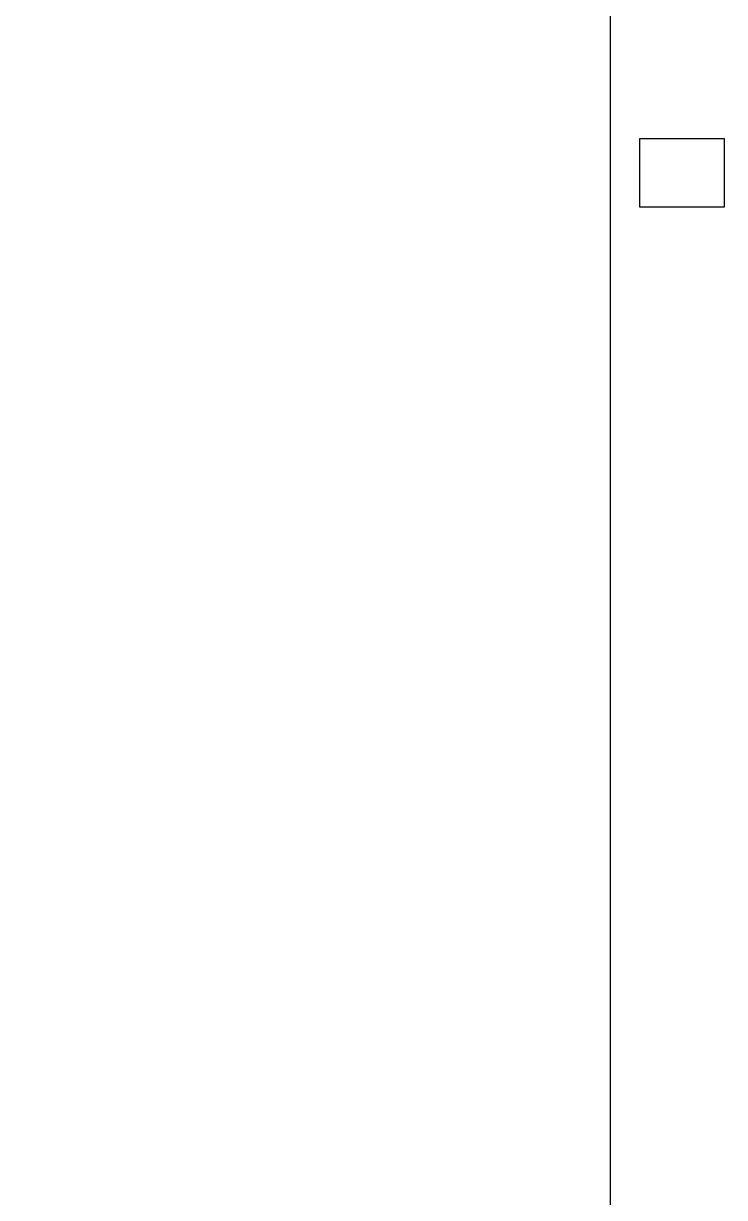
# Model space of a CAD drawing. Header units: metres. Extents: x 2 to 323, y -2 to 254.
# Drawn here: x 73.42 to 77.55, y 99.04 to 105.94 of the extents above; entities that cross this region are included whole.
import ezdxf

# ---------------------------------------------------------------- set-up
doc = ezdxf.new("R2010")
doc.units = ezdxf.units.M
doc.layers.add('0-EST CORTE', color=7, linetype='Continuous')
doc.layers.add('0-PROYECCIONES', color=7, linetype='Continuous')

msp = doc.modelspace()

# ---------------------------------------------------------------- linework, layer by layer
at = {"layer": '0-EST CORTE'}
msp.add_lwpolyline([(77.046, 104.861), (77.546, 104.861), (77.546, 105.261), (77.046, 105.261), (77.046, 104.861)], close=True, dxfattribs=at)
msp.add_lwpolyline([(77.046, 104.861), (77.546, 104.861), (77.546, 105.261), (77.046, 105.261), (77.046, 104.861)], close=True, dxfattribs=at)
msp.add_lwpolyline([(77.046, 104.861), (77.546, 104.861), (77.546, 105.261), (77.046, 105.261), (77.046, 104.861)], close=True, dxfattribs=at)
msp.add_lwpolyline([(77.046, 104.861), (77.546, 104.861), (77.546, 105.261), (77.046, 105.261), (77.046, 104.861)], close=True, dxfattribs=at)
at = {"layer": '0-PROYECCIONES'}
msp.add_lwpolyline([(76.874, 127.131), (76.874, 82.281), (75.572, 80.191), (73.424, 80.191), (73.424, 67.661), (76.824, 67.661), (76.824, 37.361)], dxfattribs=at)

doc.saveas('drawing.dxf')
